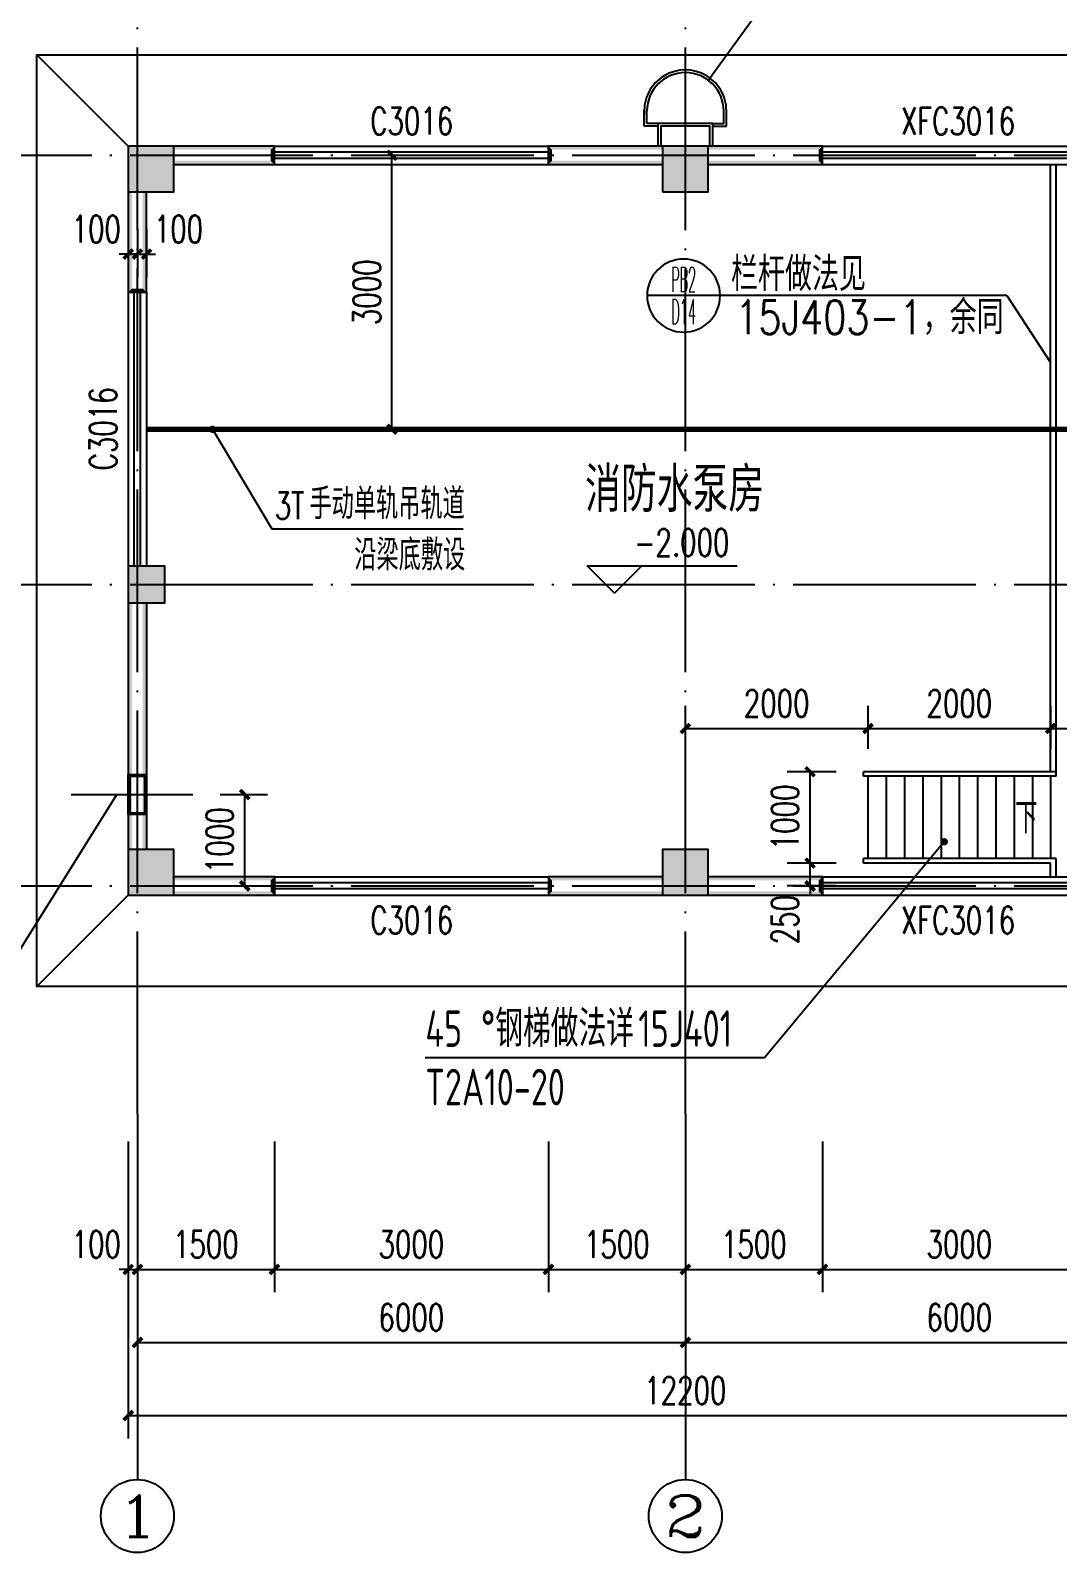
# Model space of a CAD drawing. Extents: x 5191187 to 5306989, y -468291 to -238224.
# Drawn here: x 5232406 to 5243652, y -389659 to -372992 of the extents above; entities that cross this region are included whole.
import ezdxf
from ezdxf.enums import TextEntityAlignment as Align

# ---------------------------------------------------------------- set-up
doc = ezdxf.new("R2010")
doc.units = 0
doc.header["$LTSCALE"] = 1000
doc.header["$MEASUREMENT"] = 0
doc.linetypes.add('DASH', pattern=[0.35, 0.25, -0.1])
doc.linetypes.add('DOTE', pattern=[2.42, 2, -0.2, 0.02, -0.2])
doc.layers.get('0').update_dxf_attribs({"linetype": 'CONTINUOUS'})
doc.layers.get('Defpoints').update_dxf_attribs({"linetype": 'CONTINUOUS'})
for name, color, linetype in [('AXIS', 3, 'CONTINUOUS'), ('AXIS_TEXT', 7, 'CONTINUOUS'), ('COLUMN', 9, 'CONTINUOUS'), ('DIM_ELEV', 3, 'CONTINUOUS'), ('DIM_LEAD', 3, 'CONTINUOUS'), ('DIM_SYMB', 3, 'CONTINUOUS'), ('DOTE', 252, 'CONTINUOUS'), ('PUB_DIM', 3, 'CONTINUOUS'), ('PUB_HATCH', 8, 'CONTINUOUS'), ('PUB_TEXT', 7, 'CONTINUOUS'), ('PUB_WALL', 9, 'CONTINUOUS'), ('STAIR', 5, 'CONTINUOUS'), ('WALL', 2, 'CONTINUOUS'), ('WINDOW', 4, 'CONTINUOUS'), ('WINDOW_TEXT', 7, 'CONTINUOUS')]:
    doc.layers.add(name, color=color, linetype=linetype)
doc.styles.add('_HZTXT', font='txt.shx', dxfattribs={"width": 0.8, "bigfont": 'HZTXT.shx'})
doc.styles.add('_TCH_AXIS', font='COMPLEX', dxfattribs={"bigfont": 'GBCBIG'})
doc.styles.add('_TCH_DIM', font='SIMPLEX', dxfattribs={"bigfont": 'GBCBIG'})
doc.styles.add('_TCH_DIM_T3', font='SIMPLEX', dxfattribs={"width": 0.705882, "bigfont": 'GBCBIG'})
doc.styles.add('_TCH_WINDOW', font='SIMPLEX', dxfattribs={"height": 3.5, "bigfont": 'GBCBIG'})
doc.styles.add('COMP', font='COMPLEX', dxfattribs={"bigfont": 'hztxt'})
doc.styles.add('COMPLEX', font='COMPLEX')
doc.styles.add('sceic', font='sceie.shx', dxfattribs={"width": 0.8, "bigfont": 'sceic.shx'})
doc.dimstyles.new('_TCH_ARCH&&100', dxfattribs={"dimtxt": 297.5, "dimasz": 100, "dimexe": 250, "dimexo": 300, "dimgap": 126.25, "dimtad": 1, "dimdec": 0, "dimzin": 0, "dimdsep": 46, "dimtxsty": '_TCH_DIM_T3', "dimblk": 'ARCHTICK', "dimcen": 0.09, "dimclrt": 7, "dimazin": 2, "dimtfac": 1, "dimtdec": 0, "dimtix": 1, "dimtmove": 2, "dimatfit": 3, "dimfxl": 0, "dimtolj": 1, "dimtzin": 0, "dimarcsym": 0})

# ---------------------------------------------------------------- blocks, each defined once
blk = doc.blocks.new('_FZH')
blk.add_lwpolyline([(-0.5, -0.5), (0.5, -0.5), (0.5, 0.5), (-0.5, 0.5)], close=True)
at = {"layer": 'PUB_HATCH'}
blk.add_solid([(-0.5, -0.5), (0.5, -0.5), (-0.5, 0.5), (0.5, 0.5)], dxfattribs=at)
blk = doc.blocks.new('_ArchTick')
at = {"color": 0, "linetype": 'ByBlock', "const_width": 0.4}
blk.add_lwpolyline([(-0.5, -0.5), (0.5, 0.5)], dxfattribs=at)
blk = doc.blocks.new('*D30')
at = {"layer": 'Defpoints', "color": 0}
for p in [(5234185, -381359), (5234753, -381359), (5234185, -382359)]:
    blk.add_point(p, dxfattribs=at)
at = {"layer": 'PUB_DIM', "color": 0, "lineweight": -2}
for p, q in [((5234485, -381359), (5235003, -381359)), ((5234753, -382359), (5234753, -381359)), ((5234485, -382359), (5235003, -382359))]:
    blk.add_line(p, q, dxfattribs=at)
at = {"layer": 'PUB_DIM', "color": 0, "lineweight": -2, "xscale": 100, "yscale": 100, "zscale": 100}
for p, rotation in [((5234753, -381359), 90), ((5234753, -382359), 270)]:
    blk.add_blockref('_ArchTick', p, dxfattribs=dict(at, rotation=rotation))
at = {"layer": 'PUB_DIM', "color": 7, "insert": (5234478, -381859), "char_height": 297.5, "attachment_point": 5, "rotation": 90, "style": '_TCH_DIM_T3'}
blk.add_mtext('\\A1;1000', dxfattribs=at)
blk = doc.blocks.new('*D31')
at = {"layer": 'Defpoints', "color": 0}
for p in [(5233477, -374866), (5233577, -374866), (5233577, -375442)]:
    blk.add_point(p, dxfattribs=at)
at = {"layer": 'PUB_DIM', "color": 0, "lineweight": -2}
for p, q in [((5233477, -375166), (5233477, -375692)), ((5233577, -375166), (5233577, -375692)), ((5233477, -375442), (5233377, -375442)), ((5233477, -375442), (5233577, -375442)), ((5233577, -375442), (5233677, -375442))]:
    blk.add_line(p, q, dxfattribs=at)
at = {"layer": 'PUB_DIM', "color": 0, "lineweight": -2, "xscale": 100, "yscale": 100, "zscale": 100}
blk.add_blockref('_ArchTick', (5233477, -375442), dxfattribs=at)
at = {"layer": 'PUB_DIM', "color": 0, "lineweight": -2, "xscale": 100, "yscale": 100, "zscale": 100, "rotation": 180}
blk.add_blockref('_ArchTick', (5233577, -375442), dxfattribs=at)
at = {"layer": 'PUB_DIM', "color": 7, "insert": (5233127, -375167), "char_height": 297.5, "attachment_point": 5, "style": '_TCH_DIM_T3'}
blk.add_mtext('\\A1;100', dxfattribs=at)
blk = doc.blocks.new('*D32')
at = {"layer": 'Defpoints', "color": 0}
for p in [(5233577, -374866), (5233677, -374866), (5233677, -375442)]:
    blk.add_point(p, dxfattribs=at)
at = {"layer": 'PUB_DIM', "color": 0, "lineweight": -2}
for p, q in [((5233577, -375166), (5233577, -375692)), ((5233677, -375166), (5233677, -375692)), ((5233577, -375442), (5233477, -375442)), ((5233577, -375442), (5233677, -375442)), ((5233677, -375442), (5233777, -375442))]:
    blk.add_line(p, q, dxfattribs=at)
at = {"layer": 'PUB_DIM', "color": 0, "lineweight": -2, "xscale": 100, "yscale": 100, "zscale": 100}
blk.add_blockref('_ArchTick', (5233577, -375442), dxfattribs=at)
at = {"layer": 'PUB_DIM', "color": 0, "lineweight": -2, "xscale": 100, "yscale": 100, "zscale": 100, "rotation": 180}
blk.add_blockref('_ArchTick', (5233677, -375442), dxfattribs=at)
at = {"layer": 'PUB_DIM', "color": 7, "insert": (5234027, -375167), "char_height": 297.5, "attachment_point": 5, "style": '_TCH_DIM_T3'}
blk.add_mtext('\\A1;100', dxfattribs=at)
blk = doc.blocks.new('*D35')
at = {"layer": 'Defpoints', "color": 0}
for p in [(5240943, -381109), (5241527, -381109), (5241527, -382109)]:
    blk.add_point(p, dxfattribs=at)
at = {"layer": 'PUB_DIM', "color": 0, "lineweight": -2}
for p, q in [((5241227, -381109), (5240693, -381109)), ((5240943, -382109), (5240943, -381109)), ((5241227, -382109), (5240693, -382109))]:
    blk.add_line(p, q, dxfattribs=at)
at = {"layer": 'PUB_DIM', "color": 0, "lineweight": -2, "xscale": 100, "yscale": 100, "zscale": 100}
for p, rotation in [((5240943, -381109), 90), ((5240943, -382109), 270)]:
    blk.add_blockref('_ArchTick', p, dxfattribs=dict(at, rotation=rotation))
at = {"layer": 'PUB_DIM', "color": 7, "insert": (5240668, -381609), "char_height": 297.5, "attachment_point": 5, "rotation": 90, "style": '_TCH_DIM_T3'}
blk.add_mtext('\\A1;1000', dxfattribs=at)
blk = doc.blocks.new('*D36')
at = {"layer": 'Defpoints', "color": 0}
for p in [(5240943, -382109), (5241527, -382109), (5241527, -382359)]:
    blk.add_point(p, dxfattribs=at)
at = {"layer": 'PUB_DIM', "color": 0, "lineweight": -2}
for p, q in [((5240943, -382109), (5240943, -382009)), ((5241227, -382109), (5240693, -382109)), ((5240943, -382359), (5240943, -382109)), ((5241227, -382359), (5240693, -382359)), ((5240943, -382359), (5240943, -382459))]:
    blk.add_line(p, q, dxfattribs=at)
at = {"layer": 'PUB_DIM', "color": 0, "lineweight": -2, "xscale": 100, "yscale": 100, "zscale": 100}
for p, rotation in [((5240943, -382109), 270), ((5240943, -382359), 90)]:
    blk.add_blockref('_ArchTick', p, dxfattribs=dict(at, rotation=rotation))
at = {"layer": 'PUB_DIM', "color": 7, "insert": (5240668, -382729), "char_height": 297.5, "attachment_point": 5, "rotation": 90, "style": '_TCH_DIM_T3'}
blk.add_mtext('\\A1;250', dxfattribs=at)
blk = doc.blocks.new('*D37')
at = {"layer": 'Defpoints', "color": 0}
for p in [(5241577, -380636), (5239577, -381159), (5241577, -381159)]:
    blk.add_point(p, dxfattribs=at)
at = {"layer": 'PUB_DIM', "color": 0, "lineweight": -2}
for p, q in [((5239577, -380859), (5239577, -380386)), ((5241577, -380859), (5241577, -380386)), ((5239577, -380636), (5241577, -380636))]:
    blk.add_line(p, q, dxfattribs=at)
at = {"layer": 'PUB_DIM', "color": 0, "lineweight": -2, "xscale": 100, "yscale": 100, "zscale": 100, "rotation": 180}
blk.add_blockref('_ArchTick', (5239577, -380636), dxfattribs=at)
at = {"layer": 'PUB_DIM', "color": 0, "lineweight": -2, "xscale": 100, "yscale": 100, "zscale": 100}
blk.add_blockref('_ArchTick', (5241577, -380636), dxfattribs=at)
at = {"layer": 'PUB_DIM', "color": 7, "insert": (5240577, -380361), "char_height": 297.5, "attachment_point": 5, "style": '_TCH_DIM_T3'}
blk.add_mtext('\\A1;2000', dxfattribs=at)
blk = doc.blocks.new('*D38')
at = {"layer": 'Defpoints', "color": 0}
for p in [(5243577, -380636), (5241577, -381159), (5243577, -381159)]:
    blk.add_point(p, dxfattribs=at)
at = {"layer": 'PUB_DIM', "color": 0, "lineweight": -2}
for p, q in [((5241577, -380859), (5241577, -380386)), ((5243577, -380859), (5243577, -380386)), ((5241577, -380636), (5243577, -380636))]:
    blk.add_line(p, q, dxfattribs=at)
at = {"layer": 'PUB_DIM', "color": 0, "lineweight": -2, "xscale": 100, "yscale": 100, "zscale": 100, "rotation": 180}
blk.add_blockref('_ArchTick', (5241577, -380636), dxfattribs=at)
at = {"layer": 'PUB_DIM', "color": 0, "lineweight": -2, "xscale": 100, "yscale": 100, "zscale": 100}
blk.add_blockref('_ArchTick', (5243577, -380636), dxfattribs=at)
at = {"layer": 'PUB_DIM', "color": 7, "insert": (5242577, -380361), "char_height": 297.5, "attachment_point": 5, "style": '_TCH_DIM_T3'}
blk.add_mtext('\\A1;2000', dxfattribs=at)
blk = doc.blocks.new('*D39')
at = {"layer": 'Defpoints', "color": 0}
for p in [(5245577, -380636), (5243577, -381159), (5245577, -381159)]:
    blk.add_point(p, dxfattribs=at)
at = {"layer": 'PUB_DIM', "color": 0, "lineweight": -2}
for p, q in [((5243577, -380859), (5243577, -380386)), ((5245577, -380859), (5245577, -380386)), ((5243577, -380636), (5245577, -380636))]:
    blk.add_line(p, q, dxfattribs=at)
at = {"layer": 'PUB_DIM', "color": 0, "lineweight": -2, "xscale": 100, "yscale": 100, "zscale": 100, "rotation": 180}
blk.add_blockref('_ArchTick', (5243577, -380636), dxfattribs=at)
at = {"layer": 'PUB_DIM', "color": 0, "lineweight": -2, "xscale": 100, "yscale": 100, "zscale": 100}
blk.add_blockref('_ArchTick', (5245577, -380636), dxfattribs=at)
at = {"layer": 'PUB_DIM', "color": 7, "insert": (5244577, -380361), "char_height": 297.5, "attachment_point": 5, "style": '_TCH_DIM_T3'}
blk.add_mtext('\\A1;2000', dxfattribs=at)
blk = doc.blocks.new('*D77')
at = {"layer": 'Defpoints', "color": 0}
for p in [(5233477, -384859), (5233577, -384859), (5233577, -386559)]:
    blk.add_point(p, dxfattribs=at)
at = {"layer": 'PUB_DIM', "color": 0, "lineweight": -2}
for p, q in [((5233477, -385159), (5233477, -386809)), ((5233577, -385159), (5233577, -386809)), ((5233477, -386559), (5233377, -386559)), ((5233477, -386559), (5233577, -386559)), ((5233577, -386559), (5233677, -386559))]:
    blk.add_line(p, q, dxfattribs=at)
at = {"layer": 'PUB_DIM', "color": 0, "lineweight": -2, "xscale": 100, "yscale": 100, "zscale": 100}
blk.add_blockref('_ArchTick', (5233477, -386559), dxfattribs=at)
at = {"layer": 'PUB_DIM', "color": 0, "lineweight": -2, "xscale": 100, "yscale": 100, "zscale": 100, "rotation": 180}
blk.add_blockref('_ArchTick', (5233577, -386559), dxfattribs=at)
at = {"layer": 'PUB_DIM', "color": 7, "insert": (5233127, -386284), "char_height": 297.5, "attachment_point": 5, "style": '_TCH_DIM_T3'}
blk.add_mtext('\\A1;100', dxfattribs=at)
blk = doc.blocks.new('*D78')
at = {"layer": 'Defpoints', "color": 0}
for p in [(5233577, -384859), (5235077, -384859), (5235077, -386559)]:
    blk.add_point(p, dxfattribs=at)
at = {"layer": 'PUB_DIM', "color": 0, "lineweight": -2}
for p, q in [((5233577, -385159), (5233577, -386809)), ((5235077, -385159), (5235077, -386809)), ((5233577, -386559), (5235077, -386559))]:
    blk.add_line(p, q, dxfattribs=at)
at = {"layer": 'PUB_DIM', "color": 0, "lineweight": -2, "xscale": 100, "yscale": 100, "zscale": 100, "rotation": 180}
blk.add_blockref('_ArchTick', (5233577, -386559), dxfattribs=at)
at = {"layer": 'PUB_DIM', "color": 0, "lineweight": -2, "xscale": 100, "yscale": 100, "zscale": 100}
blk.add_blockref('_ArchTick', (5235077, -386559), dxfattribs=at)
at = {"layer": 'PUB_DIM', "color": 7, "insert": (5234327, -386284), "char_height": 297.5, "attachment_point": 5, "style": '_TCH_DIM_T3'}
blk.add_mtext('\\A1;1500', dxfattribs=at)
blk = doc.blocks.new('*D79')
at = {"layer": 'Defpoints', "color": 0}
for p in [(5235077, -384859), (5238077, -384859), (5238077, -386559)]:
    blk.add_point(p, dxfattribs=at)
at = {"layer": 'PUB_DIM', "color": 0, "lineweight": -2}
for p, q in [((5235077, -385159), (5235077, -386809)), ((5238077, -385159), (5238077, -386809)), ((5235077, -386559), (5238077, -386559))]:
    blk.add_line(p, q, dxfattribs=at)
at = {"layer": 'PUB_DIM', "color": 0, "lineweight": -2, "xscale": 100, "yscale": 100, "zscale": 100, "rotation": 180}
blk.add_blockref('_ArchTick', (5235077, -386559), dxfattribs=at)
at = {"layer": 'PUB_DIM', "color": 0, "lineweight": -2, "xscale": 100, "yscale": 100, "zscale": 100}
blk.add_blockref('_ArchTick', (5238077, -386559), dxfattribs=at)
at = {"layer": 'PUB_DIM', "color": 7, "insert": (5236577, -386284), "char_height": 297.5, "attachment_point": 5, "style": '_TCH_DIM_T3'}
blk.add_mtext('\\A1;3000', dxfattribs=at)
blk = doc.blocks.new('*D80')
at = {"layer": 'Defpoints', "color": 0}
for p in [(5238077, -384859), (5239577, -384859), (5239577, -386559)]:
    blk.add_point(p, dxfattribs=at)
at = {"layer": 'PUB_DIM', "color": 0, "lineweight": -2}
for p, q in [((5238077, -385159), (5238077, -386809)), ((5239577, -385159), (5239577, -386809)), ((5238077, -386559), (5239577, -386559))]:
    blk.add_line(p, q, dxfattribs=at)
at = {"layer": 'PUB_DIM', "color": 0, "lineweight": -2, "xscale": 100, "yscale": 100, "zscale": 100, "rotation": 180}
blk.add_blockref('_ArchTick', (5238077, -386559), dxfattribs=at)
at = {"layer": 'PUB_DIM', "color": 0, "lineweight": -2, "xscale": 100, "yscale": 100, "zscale": 100}
blk.add_blockref('_ArchTick', (5239577, -386559), dxfattribs=at)
at = {"layer": 'PUB_DIM', "color": 7, "insert": (5238827, -386284), "char_height": 297.5, "attachment_point": 5, "style": '_TCH_DIM_T3'}
blk.add_mtext('\\A1;1500', dxfattribs=at)
blk = doc.blocks.new('*D81')
at = {"layer": 'Defpoints', "color": 0}
for p in [(5239577, -384859), (5241077, -384859), (5241077, -386559)]:
    blk.add_point(p, dxfattribs=at)
at = {"layer": 'PUB_DIM', "color": 0, "lineweight": -2}
for p, q in [((5239577, -385159), (5239577, -386809)), ((5241077, -385159), (5241077, -386809)), ((5239577, -386559), (5241077, -386559))]:
    blk.add_line(p, q, dxfattribs=at)
at = {"layer": 'PUB_DIM', "color": 0, "lineweight": -2, "xscale": 100, "yscale": 100, "zscale": 100, "rotation": 180}
blk.add_blockref('_ArchTick', (5239577, -386559), dxfattribs=at)
at = {"layer": 'PUB_DIM', "color": 0, "lineweight": -2, "xscale": 100, "yscale": 100, "zscale": 100}
blk.add_blockref('_ArchTick', (5241077, -386559), dxfattribs=at)
at = {"layer": 'PUB_DIM', "color": 7, "insert": (5240327, -386284), "char_height": 297.5, "attachment_point": 5, "style": '_TCH_DIM_T3'}
blk.add_mtext('\\A1;1500', dxfattribs=at)
blk = doc.blocks.new('*D82')
at = {"layer": 'Defpoints', "color": 0}
for p in [(5241077, -384859), (5244077, -384859), (5244077, -386559)]:
    blk.add_point(p, dxfattribs=at)
at = {"layer": 'PUB_DIM', "color": 0, "lineweight": -2}
for p, q in [((5241077, -385159), (5241077, -386809)), ((5244077, -385159), (5244077, -386809)), ((5241077, -386559), (5244077, -386559))]:
    blk.add_line(p, q, dxfattribs=at)
at = {"layer": 'PUB_DIM', "color": 0, "lineweight": -2, "xscale": 100, "yscale": 100, "zscale": 100, "rotation": 180}
blk.add_blockref('_ArchTick', (5241077, -386559), dxfattribs=at)
at = {"layer": 'PUB_DIM', "color": 0, "lineweight": -2, "xscale": 100, "yscale": 100, "zscale": 100}
blk.add_blockref('_ArchTick', (5244077, -386559), dxfattribs=at)
at = {"layer": 'PUB_DIM', "color": 7, "insert": (5242577, -386284), "char_height": 297.5, "attachment_point": 5, "style": '_TCH_DIM_T3'}
blk.add_mtext('\\A1;3000', dxfattribs=at)
blk = doc.blocks.new('*D215')
at = {"layer": 'Defpoints', "color": 0}
for p in [(5235722, -374359), (5236364, -374359), (5235722, -377359)]:
    blk.add_point(p, dxfattribs=at)
at = {"layer": 'PUB_DIM', "color": 0, "lineweight": -2}
for p, q in [((5236022, -374359), (5236614, -374359)), ((5236364, -377359), (5236364, -374359)), ((5236022, -377359), (5236614, -377359))]:
    blk.add_line(p, q, dxfattribs=at)
at = {"layer": 'PUB_DIM', "color": 0, "lineweight": -2, "xscale": 100, "yscale": 100, "zscale": 100}
for p, rotation in [((5236364, -374359), 90), ((5236364, -377359), 270)]:
    blk.add_blockref('_ArchTick', p, dxfattribs=dict(at, rotation=rotation))
at = {"layer": 'PUB_DIM', "color": 7, "insert": (5236089, -375859), "char_height": 297.5, "attachment_point": 5, "rotation": 90, "style": '_TCH_DIM_T3'}
blk.add_mtext('\\A1;3000', dxfattribs=at)
blk = doc.blocks.new('$TCHSYS$WIN2D')
for p, q in [((-0.5, 0.5), (0.5, 0.5)), ((-0.5, 0.5), (-0.5, -0.5)), ((0.5, 0.5), (0.5, -0.5)), ((0.5, 0.1667), (-0.5, 0.1667)), ((0.5, -0.1667), (-0.5, -0.1667)), ((-0.5, -0.5), (0.5, -0.5))]:
    blk.add_line(p, q)
blk = doc.blocks.new('*D225')
at = {"layer": 'AXIS', "color": 0, "lineweight": -2}
for p, q in [((5233577, -385159), (5233577, -387609)), ((5239577, -385159), (5239577, -387609)), ((5233577, -387359), (5239577, -387359))]:
    blk.add_line(p, q, dxfattribs=at)
at = {"layer": 'Defpoints', "color": 0}
for p in [(5233577, -384859), (5239577, -384859), (5239577, -387359)]:
    blk.add_point(p, dxfattribs=at)
at = {"layer": 'AXIS', "color": 0, "lineweight": -2, "xscale": 100, "yscale": 100, "zscale": 100, "rotation": 180}
blk.add_blockref('_ArchTick', (5233577, -387359), dxfattribs=at)
at = {"layer": 'AXIS', "color": 0, "lineweight": -2, "xscale": 100, "yscale": 100, "zscale": 100}
blk.add_blockref('_ArchTick', (5239577, -387359), dxfattribs=at)
at = {"layer": 'AXIS', "color": 7, "insert": (5236577, -387084), "char_height": 297.5, "attachment_point": 5, "style": '_TCH_DIM_T3'}
blk.add_mtext('\\A1;6000', dxfattribs=at)
blk = doc.blocks.new('*D226')
at = {"layer": 'AXIS', "color": 0, "lineweight": -2}
for p, q in [((5239577, -385159), (5239577, -387609)), ((5245577, -385159), (5245577, -387609)), ((5239577, -387359), (5245577, -387359))]:
    blk.add_line(p, q, dxfattribs=at)
at = {"layer": 'Defpoints', "color": 0}
for p in [(5239577, -384859), (5245577, -384859), (5245577, -387359)]:
    blk.add_point(p, dxfattribs=at)
at = {"layer": 'AXIS', "color": 0, "lineweight": -2, "xscale": 100, "yscale": 100, "zscale": 100, "rotation": 180}
blk.add_blockref('_ArchTick', (5239577, -387359), dxfattribs=at)
at = {"layer": 'AXIS', "color": 0, "lineweight": -2, "xscale": 100, "yscale": 100, "zscale": 100}
blk.add_blockref('_ArchTick', (5245577, -387359), dxfattribs=at)
at = {"layer": 'AXIS', "color": 7, "insert": (5242577, -387084), "char_height": 297.5, "attachment_point": 5, "style": '_TCH_DIM_T3'}
blk.add_mtext('\\A1;6000', dxfattribs=at)
blk = doc.blocks.new('*D227')
at = {"layer": 'AXIS', "color": 0, "lineweight": -2}
for p, q in [((5233477, -385159), (5233477, -388409)), ((5245677, -385159), (5245677, -388409)), ((5233477, -388159), (5245677, -388159))]:
    blk.add_line(p, q, dxfattribs=at)
at = {"layer": 'Defpoints', "color": 0}
for p in [(5233477, -384859), (5245677, -384859), (5245677, -388159)]:
    blk.add_point(p, dxfattribs=at)
at = {"layer": 'AXIS', "color": 0, "lineweight": -2, "xscale": 100, "yscale": 100, "zscale": 100, "rotation": 180}
blk.add_blockref('_ArchTick', (5233477, -388159), dxfattribs=at)
at = {"layer": 'AXIS', "color": 0, "lineweight": -2, "xscale": 100, "yscale": 100, "zscale": 100}
blk.add_blockref('_ArchTick', (5245677, -388159), dxfattribs=at)
at = {"layer": 'AXIS', "color": 7, "insert": (5239577, -387884), "char_height": 297.5, "attachment_point": 5, "style": '_TCH_DIM_T3'}
blk.add_mtext('\\A1;12200', dxfattribs=at)
blk = doc.blocks.new('_AXISO')
blk.add_circle((0, 0), 0.5)
at = {"layer": 'AXIS_TEXT', "style": 'COMPLEX', "width": 1.041667}
blk.add_attdef('A', text='', height=0.56, dxfattribs=at).set_placement((-0.25, -0.28), (0.25, -0.28), align=Align.FIT)
blk = doc.blocks.new('_INDEX')
blk.add_line((-0.5, 0), (0.5, 0))
blk.add_circle((0, 0), 0.5)
at = {"style": 'COMP'}
for tag, width, p, p2 in [('1', 2.333333, (-0.17, 0.05), (0.17, 0.05)), ('-', 1.166667, (-0.17, -0.39), (0.17, -0.39))]:
    blk.add_attdef(tag, text='', height=0.34, dxfattribs=dict(at, width=width)).set_placement(p, p2, align=Align.FIT)

msp = doc.modelspace()

# ---------------------------------------------------------------- hatches: boundary and pattern name
at = {"layer": 'PUB_WALL'}
for points in [[(5233976.8, -374259.3), (5233476.8, -374259.3), (5233516.8, -374299.3), (5233936.8, -374299.3)], [(5233476.8, -374259.3), (5233476.8, -374759.3), (5233516.8, -374719.3), (5233516.8, -374299.3)], [(5233976.8, -374759.3), (5233976.8, -374259.3), (5233936.8, -374299.3), (5233936.8, -374719.3)], [(5233976.8, -374259.3), (5233976.8, -374299.3), (5235036.8, -374299.3), (5235076.8, -374259.3)], [(5235076.8, -374459.3), (5235076.8, -374259.3), (5235036.8, -374299.3), (5235036.8, -374419.3)], [(5239326.8, -374299.3), (5239326.8, -374259.3), (5238076.8, -374259.3), (5238116.8, -374299.3)], [(5238076.8, -374259.3), (5238076.8, -374459.3), (5238116.8, -374419.3), (5238116.8, -374299.3)], [(5239826.8, -374259.3), (5239326.8, -374259.3), (5239366.8, -374299.3), (5239786.8, -374299.3)], [(5239326.8, -374259.3), (5239326.8, -374759.3), (5239366.8, -374719.3), (5239366.8, -374299.3)], [(5239826.8, -374759.3), (5239826.8, -374259.3), (5239786.8, -374299.3), (5239786.8, -374719.3)], [(5239826.8, -374259.3), (5239826.8, -374299.3), (5241036.8, -374299.3), (5241076.8, -374259.3)], [(5241076.8, -374459.3), (5241076.8, -374259.3), (5241036.8, -374299.3), (5241036.8, -374419.3)], [(5233976.8, -374419.3), (5233976.8, -374459.3), (5235076.8, -374459.3), (5235036.8, -374419.3)], [(5239326.8, -374459.3), (5239326.8, -374419.3), (5238116.8, -374419.3), (5238076.8, -374459.3)], [(5239826.8, -374419.3), (5239826.8, -374459.3), (5241076.8, -374459.3), (5241036.8, -374419.3)], [(5233476.8, -374759.3), (5233976.8, -374759.3), (5233936.8, -374719.3), (5233516.8, -374719.3)], [(5233516.8, -374759.3), (5233476.8, -374759.3), (5233476.8, -375859.3), (5233516.8, -375819.3)], [(5233676.8, -374759.3), (5233636.8, -374759.3), (5233636.8, -375819.3), (5233676.8, -375859.3)], [(5239326.8, -374759.3), (5239826.8, -374759.3), (5239786.8, -374719.3), (5239366.8, -374719.3)], [(5233476.8, -375859.3), (5233676.8, -375859.3), (5233636.8, -375819.3), (5233516.8, -375819.3)], [(5233876.8, -378859.3), (5233476.8, -378859.3), (5233516.8, -378899.3), (5233836.8, -378899.3)], [(5233476.8, -378859.3), (5233476.8, -379259.3), (5233516.8, -379219.3), (5233516.8, -378899.3)], [(5233876.8, -379259.3), (5233876.8, -378859.3), (5233836.8, -378899.3), (5233836.8, -379219.3)], [(5233476.8, -379259.3), (5233876.8, -379259.3), (5233836.8, -379219.3), (5233516.8, -379219.3)], [(5233476.8, -381959.3), (5233516.8, -381959.3), (5233516.8, -379259.3), (5233476.8, -379259.3)], [(5233636.8, -381959.3), (5233676.8, -381959.3), (5233676.8, -379259.3), (5233636.8, -379259.3)], [(5233976.8, -381959.3), (5233476.8, -381959.3), (5233516.8, -381999.3), (5233936.8, -381999.3)], [(5233476.8, -381959.3), (5233476.8, -382459.3), (5233516.8, -382419.3), (5233516.8, -381999.3)], [(5233976.8, -382459.3), (5233976.8, -381959.3), (5233936.8, -381999.3), (5233936.8, -382419.3)], [(5239826.8, -381959.3), (5239326.8, -381959.3), (5239366.8, -381999.3), (5239786.8, -381999.3)], [(5239326.8, -381959.3), (5239326.8, -382459.3), (5239366.8, -382419.3), (5239366.8, -381999.3)], [(5239826.8, -382459.3), (5239826.8, -381959.3), (5239786.8, -381999.3), (5239786.8, -382419.3)], [(5233976.8, -382259.3), (5233976.8, -382299.3), (5235036.8, -382299.3), (5235076.8, -382259.3)], [(5235076.8, -382459.3), (5235076.8, -382259.3), (5235036.8, -382299.3), (5235036.8, -382419.3)], [(5239326.8, -382299.3), (5239326.8, -382259.3), (5238076.8, -382259.3), (5238116.8, -382299.3)], [(5238076.8, -382259.3), (5238076.8, -382459.3), (5238116.8, -382419.3), (5238116.8, -382299.3)], [(5239826.8, -382259.3), (5239826.8, -382299.3), (5241036.8, -382299.3), (5241076.8, -382259.3)], [(5241076.8, -382459.3), (5241076.8, -382259.3), (5241036.8, -382299.3), (5241036.8, -382419.3)], [(5233476.8, -382459.3), (5233976.8, -382459.3), (5233936.8, -382419.3), (5233516.8, -382419.3)], [(5233976.8, -382419.3), (5233976.8, -382459.3), (5235076.8, -382459.3), (5235036.8, -382419.3)], [(5239326.8, -382459.3), (5239326.8, -382419.3), (5238116.8, -382419.3), (5238076.8, -382459.3)], [(5239326.8, -382459.3), (5239826.8, -382459.3), (5239786.8, -382419.3), (5239366.8, -382419.3)], [(5239826.8, -382419.3), (5239826.8, -382459.3), (5241076.8, -382459.3), (5241036.8, -382419.3)]]:
    msp.add_hatch(color=0, dxfattribs=at).paths.add_polyline_path(points)

# ---------------------------------------------------------------- linework, layer by layer
for p, q in [((5239127.8, -374039.3), (5239127.8, -373859.3)), ((5239156.8, -374009.3), (5239156.8, -373874.1)), ((5239276.8, -374009.3), (5239156.8, -374009.3)), ((5239876.8, -374009.3), (5239996.8, -374009.3)), ((5239996.8, -374009.3), (5239996.8, -373874.1)), ((5240025.8, -374039.3), (5240025.8, -373859.3)), ((5239276.8, -374039.3), (5239127.8, -374039.3)), ((5239876.8, -374039.3), (5240025.8, -374039.3))]:
    msp.add_line(p, q)
at = {"color": 0}
for p, q in [((5243576.8, -381109.3), (5243576.8, -374459.3)), ((5243636.8, -381159.3), (5243636.8, -374459.3)), ((5241526.8, -381159.3), (5241526.8, -381109.3)), ((5243636.8, -381109.3), (5241526.8, -381109.3)), ((5243636.8, -381159.3), (5241526.8, -381159.3)), ((5241576.8, -381159.3), (5241576.8, -382059.3)), ((5241776.8, -381159.3), (5241776.8, -382059.3)), ((5241976.8, -381159.3), (5241976.8, -382059.3)), ((5242176.8, -381159.3), (5242176.8, -382059.3)), ((5242376.8, -381159.3), (5242376.8, -382059.3)), ((5242576.8, -381159.3), (5242576.8, -382059.3)), ((5242776.8, -381159.3), (5242776.8, -382059.3)), ((5242976.8, -381159.3), (5242976.8, -382059.3)), ((5243176.8, -381159.3), (5243176.8, -382059.3)), ((5243376.8, -381159.3), (5243376.8, -382059.3)), ((5243576.8, -381159.3), (5243576.8, -382059.3)), ((5241526.8, -382109.3), (5241526.8, -382059.3)), ((5243636.8, -382059.3), (5241526.8, -382059.3)), ((5243576.8, -382109.3), (5241526.8, -382109.3)), ((5243576.8, -382259.3), (5243576.8, -382109.3)), ((5243636.8, -382259.3), (5243636.8, -382059.3))]:
    msp.add_line(p, q, dxfattribs=at)
for points in [[(5239876.8, -374259.3), (5239876.8, -374009.3), (5239276.8, -374009.3), (5239276.8, -374259.3)], [(5239846.8, -374259.3), (5239846.8, -374039.3), (5239306.8, -374039.3), (5239306.8, -374259.3)]]:
    msp.add_lwpolyline(points)
at = {"color": 0, "const_width": 30}
msp.add_lwpolyline([(5233661.8, -381154.3), (5233661.8, -381564.3), (5233491.8, -381564.3), (5233491.8, -381154.3)], close=True, dxfattribs=at)
at = {"color": 0}
msp.add_lwpolyline([(5233676.8, -381139.3), (5233676.8, -381579.3), (5233476.8, -381579.3), (5233476.8, -381139.3), (5233676.8, -381139.3)], dxfattribs=at)
for radius, start, end in [(450, 356.17745, 183.82255), (420, 0, 180)]:
    msp.add_arc((5239576.8, -373874.1), radius, start, end)
at = {"layer": 'AXIS', "color": 0}
for p, q in [((5233576.8, -384859.3), (5233576.8, -388859.3)), ((5239576.8, -384859.3), (5239576.8, -388859.3))]:
    msp.add_line(p, q, dxfattribs=at)
at = {"layer": 'DIM_ELEV'}
for p, q in [((5238800.2, -379153.1), (5238500.2, -378853.1)), ((5238500.2, -378853.1), (5240145.7, -378853.1)), ((5238800.2, -379153.1), (5239100.2, -378853.1))]:
    msp.add_line(p, q, dxfattribs=at)
at = {"layer": 'DIM_LEAD'}
for p, q in [((5234399.1, -377359.3), (5235047.8, -378449.7)), ((5235047.8, -378449.7), (5237143.9, -378449.7)), ((5242411.6, -381876), (5240444.7, -384242.2)), ((5240444.7, -384242.2), (5236729.7, -384242.2))]:
    msp.add_line(p, q, dxfattribs=at)
at = {"layer": 'DIM_LEAD', "const_width": 40}
for points in [[(5234388.9, -377342.1, 1), (5234409.3, -377376.5, 1)], [(5242424.4, -381860.6, 1), (5242398.8, -381891.4, 1)]]:
    msp.add_lwpolyline(points, format="xyb", close=True, dxfattribs=at)
at = {"layer": 'DIM_SYMB', "color": 0}
msp.add_lwpolyline([(5243083.9, -381609.3, 0, 0, 0), (5241876.8, -381609.3, 80, 0, 0), (5241576.8, -381609.3, 0, 0, 0)], format="xyseb", dxfattribs=at)
at = {"layer": 'DOTE', "linetype": 'DOTE'}
for p, q in [((5233576.8, -384859.3), (5233576.8, -371859.3)), ((5239576.8, -384859.3), (5239576.8, -371859.3)), ((5231076.8, -374359.3), (5248076.8, -374359.3)), ((5231076.8, -379059.3), (5248076.8, -379059.3)), ((5232850.9, -381359.3), (5234184.6, -381359.3)), ((5231076.8, -382359.3), (5248076.8, -382359.3))]:
    msp.add_line(p, q, dxfattribs=at)
at = {"layer": 'DOTE', "linetype": 'DASH', "lineweight": -3, "ltscale": 5, "const_width": 60}
msp.add_lwpolyline([(5245129.6, -377359.3), (5233676.8, -377359.3)], dxfattribs=at)
at = {"layer": 'PUB_DIM'}
for p, q in [((5241041.2, -371860.6), (5239823.9, -373547.4)), ((5243097.6, -375895.4), (5239957.7, -375895.4)), ((5243097.6, -375895.4), (5243576.8, -376627.6)), ((5231315.8, -384612.8), (5233353.6, -381359.3))]:
    msp.add_line(p, q, dxfattribs=at)
at = {"layer": 'STAIR'}
for p, q in [((5232476.8, -373259.3), (5233476.8, -374259.3)), ((5232476.8, -383459.3), (5233476.8, -382459.3))]:
    msp.add_line(p, q, dxfattribs=at)
msp.add_lwpolyline([(5246676.8, -379359.3), (5246676.8, -383459.3), (5232476.8, -383459.3), (5232476.8, -373259.3), (5246676.8, -373259.3), (5246676.8, -375359.3)], dxfattribs=at)
at = {"layer": 'WALL', "color": 0}
for p, q in [((5235076.8, -374259.3), (5233976.8, -374259.3)), ((5235076.8, -374459.3), (5235076.8, -374259.3)), ((5239326.8, -374259.3), (5238076.8, -374259.3)), ((5238076.8, -374259.3), (5238076.8, -374459.3)), ((5241076.8, -374259.3), (5239826.8, -374259.3)), ((5241076.8, -374459.3), (5241076.8, -374259.3)), ((5233976.8, -374459.3), (5235076.8, -374459.3)), ((5238076.8, -374459.3), (5239326.8, -374459.3)), ((5239826.8, -374459.3), (5241076.8, -374459.3)), ((5233476.8, -374759.3), (5233476.8, -375859.3)), ((5233676.8, -375859.3), (5233676.8, -374759.3)), ((5233476.8, -375859.3), (5233676.8, -375859.3)), ((5233476.8, -379259.3), (5233476.8, -381959.3)), ((5233676.8, -379259.3), (5233676.8, -381959.3)), ((5235076.8, -382259.3), (5233976.8, -382259.3)), ((5235076.8, -382459.3), (5235076.8, -382259.3)), ((5239326.8, -382259.3), (5238076.8, -382259.3)), ((5238076.8, -382259.3), (5238076.8, -382459.3)), ((5241076.8, -382259.3), (5239826.8, -382259.3)), ((5241076.8, -382459.3), (5241076.8, -382259.3)), ((5233976.8, -382459.3), (5235076.8, -382459.3)), ((5238076.8, -382459.3), (5239326.8, -382459.3)), ((5239826.8, -382459.3), (5241076.8, -382459.3))]:
    msp.add_line(p, q, dxfattribs=at)

# ---------------------------------------------------------------- block references
at = {"layer": 'AXIS', "color": 0}
ref = msp.add_blockref('_AXISO', (5233576.8, -389259.3), dxfattribs=dict(at, xscale=800, yscale=800, zscale=800))
ref.add_attrib('A', '1', dxfattribs={"layer": 'AXIS_TEXT', "color": 0, "height": 452.5, "style": '_TCH_AXIS', "width": 2.333333}).set_placement((5233350.5, -389485.6), (5233803, -389485.6), align=Align.FIT)
ref = msp.add_blockref('_AXISO', (5239576.8, -389259.3), dxfattribs=dict(at, xscale=800, yscale=800, zscale=800))
ref.add_attrib('A', '2', dxfattribs={"layer": 'AXIS_TEXT', "color": 0, "height": 452.5, "style": '_TCH_AXIS', "width": 1.5}).set_placement((5239350.5, -389485.6), (5239803, -389485.6), align=Align.FIT)
at = {"layer": 'COLUMN', "color": 0}
for p, xscale, yscale, zscale in [((5233726.8, -374509.3), 500, 500, 500), ((5239576.8, -374509.3), 500, 500, 500), ((5233676.8, -379059.3), 400, 400, 400), ((5233726.8, -382209.3), 500, 500, 500), ((5239576.8, -382209.3), 500, 500, 500)]:
    msp.add_blockref('_FZH', p, dxfattribs=dict(at, xscale=xscale, yscale=yscale, zscale=zscale))
at = {"layer": 'PUB_DIM'}
ref = msp.add_blockref('_INDEX', (5239557.7, -375895.4), dxfattribs=dict(at, xscale=-800, yscale=800, zscale=800))
ref.add_attrib('1', 'PB2', dxfattribs={"layer": '0', "height": 272, "style": 'COMP', "width": 0.362069}).set_placement((5239421.7, -375855.4), (5239693.7, -375855.4), align=Align.FIT)
ref.add_attrib('-', 'D14', dxfattribs={"layer": '0', "height": 272, "style": 'COMP', "width": 0.396226}).set_placement((5239421.7, -376207.4), (5239693.7, -376207.4), align=Align.FIT)
at = {"layer": 'WINDOW', "color": 0}
ref = msp.add_blockref('$TCHSYS$WIN2D', (5236576.8, -374359.3), dxfattribs=dict(at, xscale=3000, yscale=-200, zscale=3000))
ref.add_attrib('A', 'C3016', (5236126.8, -374133.1), dxfattribs={"layer": 'WINDOW_TEXT', "color": 0, "height": 297.5, "style": '_TCH_WINDOW', "width": 0.705882})
ref = msp.add_blockref('$TCHSYS$WIN2D', (5242576.8, -374359.3), dxfattribs=dict(at, xscale=3000, yscale=-200, zscale=3000))
ref.add_attrib('A', 'XFC3016', (5241936.8, -374133.1), dxfattribs={"layer": 'WINDOW_TEXT', "color": 0, "height": 297.5, "style": '_TCH_WINDOW', "width": 0.705882})
ref = msp.add_blockref('$TCHSYS$WIN2D', (5233576.8, -377359.3), dxfattribs=dict(at, xscale=3000, yscale=200, zscale=3000, rotation=270.0000000000225))
ref.add_attrib('A', 'C3016', (5233350.5, -377809.3), dxfattribs={"layer": 'WINDOW_TEXT', "color": 0, "height": 297.5, "rotation": 90, "style": '_TCH_WINDOW', "width": 0.705882})
ref = msp.add_blockref('$TCHSYS$WIN2D', (5236576.8, -382359.3), dxfattribs=dict(at, xscale=3000, yscale=200, zscale=3000))
ref.add_attrib('A', 'C3016', (5236126.8, -382883.1), dxfattribs={"layer": 'WINDOW_TEXT', "color": 0, "height": 297.5, "style": '_TCH_WINDOW', "width": 0.705882})
ref = msp.add_blockref('$TCHSYS$WIN2D', (5242576.8, -382359.3), dxfattribs=dict(at, xscale=3000, yscale=200, zscale=3000))
ref.add_attrib('A', 'XFC3016', (5241936.8, -382883.1), dxfattribs={"layer": 'WINDOW_TEXT', "color": 0, "height": 297.5, "style": '_TCH_WINDOW', "width": 0.705882})

# ---------------------------------------------------------------- texts
at = {"layer": 'PUB_DIM', "style": '_HZTXT', "width": 0.8}
for s, height, p in [('栏杆做法见', 369.46, (5240076.1, -375844.7)), ('15J403-1，余同', 369.458, (5240123.8, -376316.8)), ('消防水泵房', 490.23, (5238479.3, -378264.3))]:
    msp.add_text(s, height=height, dxfattribs=at).set_placement(p)
at = {"layer": 'PUB_TEXT', "style": '_TCH_DIM'}
for s, p in [('手动单轨吊轨道', (5235460.9, -378344.7)), ('沿梁底敷设', (5235952.4, -378904.7))]:
    msp.add_text(s, height=337.59, dxfattribs=at).set_placement(p)
at = {"layer": 'PUB_TEXT'}
for s, height, style, width, p in [('3T', 297.5, '_TCH_DIM', 0.705882, (5235080.9, -378344.7)), ('-2.000', 297.5, '_TCH_DIM', 0.705882, (5239015.7, -378748.1)), ('°钢梯做法详', 400, 'sceic', 0.8, (5237339.3, -384122.2)), ('45', 400, 'sceic', 0.8, (5236729.7, -384122.2)), ('15J401', 400, 'sceic', 0.8, (5239061.2, -384122.2)), ('T2A10-20', 400, 'sceic', 0.8, (5236729.7, -384762.2))]:
    msp.add_text(s, height=height, dxfattribs=dict(at, style=style, width=width)).set_placement(p)
at = {"layer": 'PUB_TEXT', "color": 0, "style": '_TCH_DIM'}
msp.add_text('下', height=337.6, dxfattribs=at).set_placement((5243188.9, -381784.3))

# ---------------------------------------------------------------- dimensions: what is measured, and where the dimension line sits
at = {"layer": 'AXIS', "color": 0}
for p1, p2, distance, picture, middle in [((5233476.8, -384859.3), (5245676.8, -384859.3), -3300, '*D227', (5239576.8, -387884.3)), ((5233576.8, -384859.3), (5239576.8, -384859.3), -2500, '*D225', (5236576.8, -387084.3)), ((5239576.8, -384859.3), (5245576.8, -384859.3), -2500, '*D226', (5242576.8, -387084.3))]:
    dim = msp.add_aligned_dim(p1=p1, p2=p2, distance=distance, dimstyle='_TCH_ARCH&&100', dxfattribs=at)
    dim.commit()
    dim.dimension.update_dxf_attribs({"geometry": picture, "text_midpoint": middle})
at = {"layer": 'PUB_DIM', "color": 0}
for p1, p2, distance, picture, middle in [((5235722.1, -377359.3), (5235722.1, -374359.3), -642.1, '*D215', (5236089.2, -375859.3)), ((5239576.8, -381159.3), (5241576.8, -381159.3), 523.6, '*D37', (5240576.8, -380360.8)), ((5241576.8, -381159.3), (5243576.8, -381159.3), 523.6, '*D38', (5242576.8, -380360.8)), ((5243576.8, -381159.3), (5245576.8, -381159.3), 523.6, '*D39', (5244576.8, -380360.8)), ((5241526.8, -382109.3), (5241526.8, -381109.3), 584, '*D35', (5240667.8, -381609.3)), ((5234184.6, -382359.3), (5234184.6, -381359.3), -568.7, '*D30', (5234478.2, -381859.3)), ((5233576.8, -384859.3), (5235076.8, -384859.3), -1700, '*D78', (5234326.8, -386284.3)), ((5235076.8, -384859.3), (5238076.8, -384859.3), -1700, '*D79', (5236576.8, -386284.3)), ((5238076.8, -384859.3), (5239576.8, -384859.3), -1700, '*D80', (5238826.8, -386284.3)), ((5239576.8, -384859.3), (5241076.8, -384859.3), -1700, '*D81', (5240326.8, -386284.3)), ((5241076.8, -384859.3), (5244076.8, -384859.3), -1700, '*D82', (5242576.8, -386284.3))]:
    dim = msp.add_aligned_dim(p1=p1, p2=p2, distance=distance, dimstyle='_TCH_ARCH&&100', dxfattribs=at)
    dim.commit()
    dim.dimension.update_dxf_attribs({"geometry": picture, "text_midpoint": middle})
for base, p1, p2, angle, picture, middle in [((5233576.8, -375442.3), (5233476.8, -374866.1), (5233576.8, -374866.1), 360, '*D31', (5233126.8, -375167.3)), ((5233676.8, -375442.3), (5233576.8, -374866.1), (5233676.8, -374866.1), 360, '*D32', (5234026.8, -375167.3)), ((5240942.8, -382109.3), (5241526.8, -382359.3), (5241526.8, -382109.3), 90, '*D36', (5240667.8, -382729.3)), ((5233576.8, -386559.3), (5233476.8, -384859.3), (5233576.8, -384859.3), 0, '*D77', (5233126.8, -386284.3))]:
    dim = msp.add_linear_dim(base=base, p1=p1, p2=p2, angle=angle, dimstyle='_TCH_ARCH&&100', dxfattribs=at)
    dim.commit()
    dim.dimension.update_dxf_attribs({"geometry": picture, "text_midpoint": middle, "dimtype": 129})

doc.saveas('drawing.dxf')
